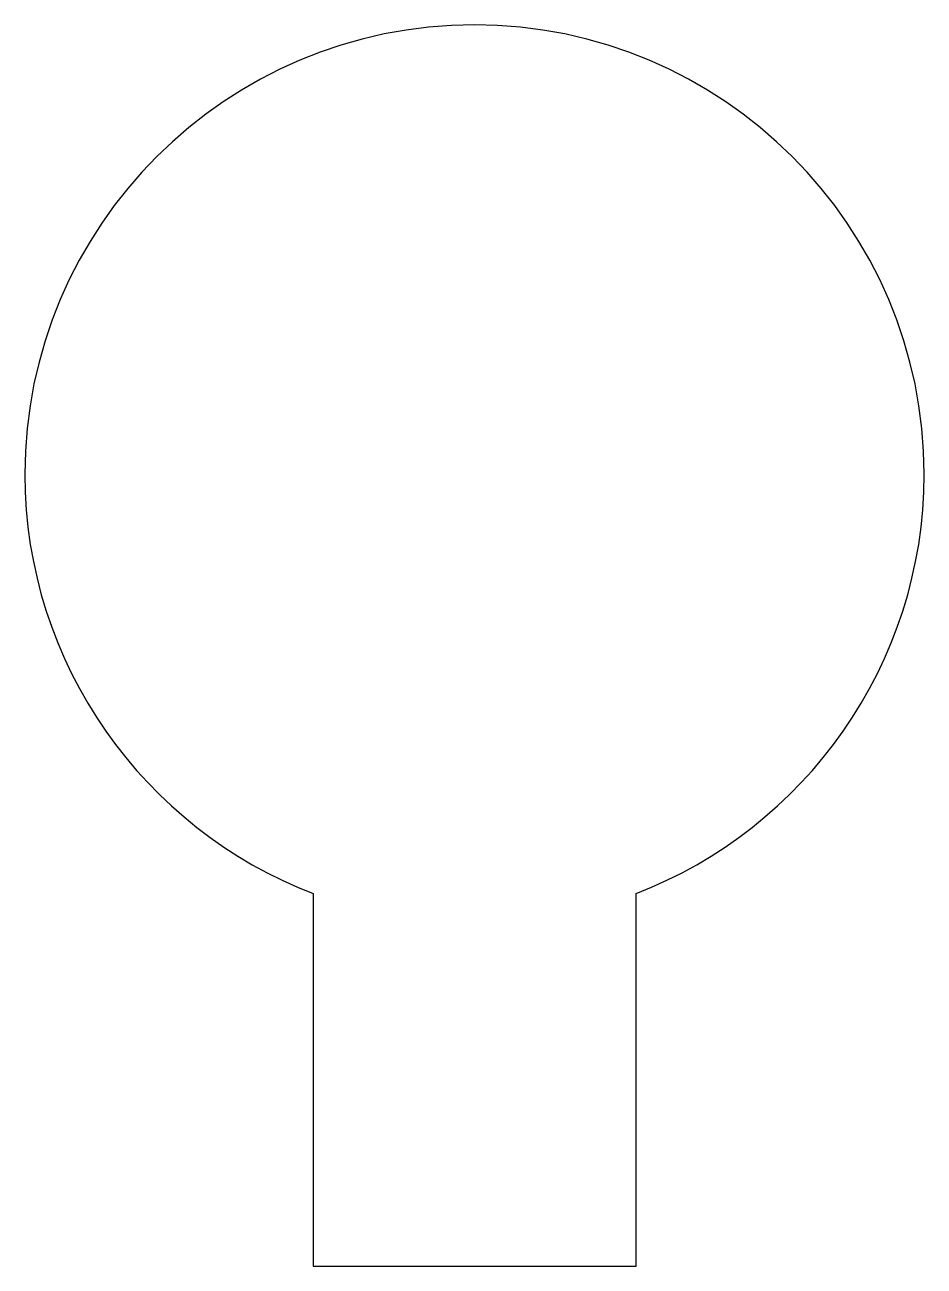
# Model space of a CAD drawing. Extents: x 97.9 to 131.5, y 159.2 to 205.6.
import ezdxf

# ---------------------------------------------------------------- set-up
doc = ezdxf.new("R2010")
doc.units = 0
doc.layers.add('Layer_1', color=7, linetype='CONTINUOUS')

msp = doc.modelspace()

# ---------------------------------------------------------------- linework, layer by layer
at = {"layer": 'Layer_1', "color": 7}
msp.add_lwpolyline([(114.7378, 205.636732)], close=True, dxfattribs=at)
msp.add_lwpolyline([(108.70613, 173.17049), (108.70613, 159.24524), (120.77103, 159.24524), (120.77103, 173.17101)], dxfattribs=at)
for points in [[(114.7378, 205.636732), (105.48037, 205.636732), (97.940903, 198.097282), (97.940903, 188.83982)], [(131.53471, 188.83982), (131.53471, 198.097252), (123.99524, 205.636732), (114.7378, 205.636732)], [(97.940903, 188.83982), (97.940903, 181.70765), (102.41809, 175.60057), (108.70613, 173.17049)], [(120.77103, 173.17101), (127.05827, 175.60149), (131.53471, 181.70825), (131.53471, 188.83982)]]:
    msp.add_open_spline(points, degree=3, dxfattribs=at)

doc.saveas('drawing.dxf')
